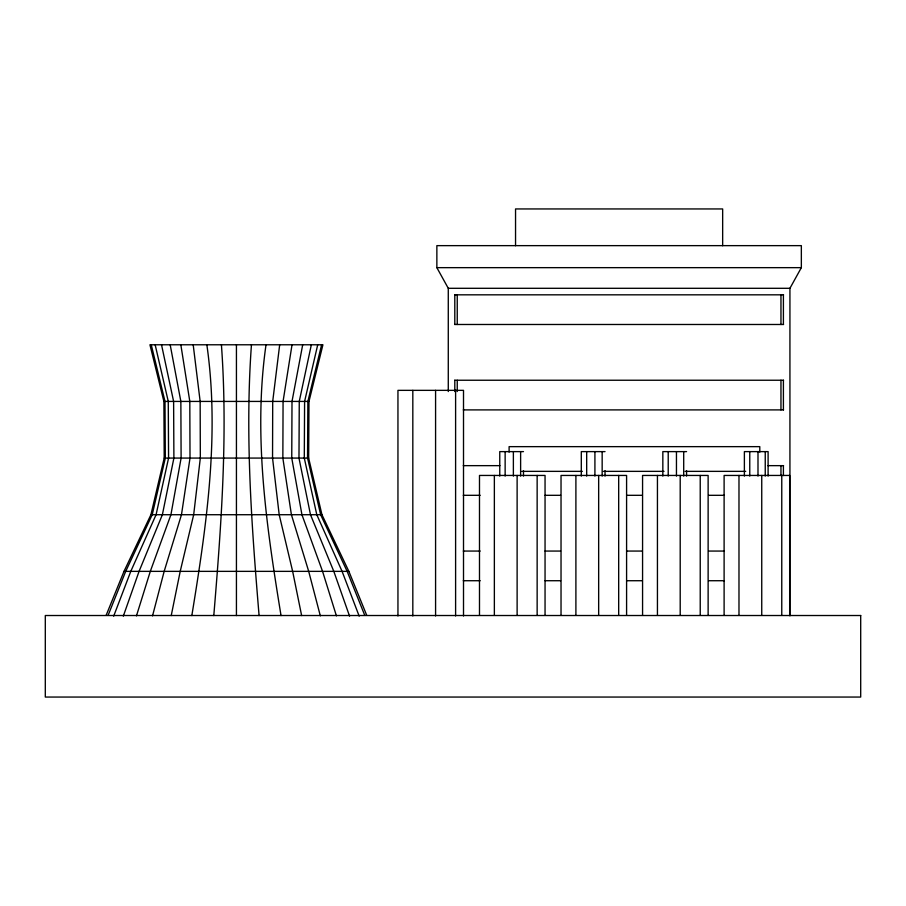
<?xml version="1.0" encoding="UTF-8"?>
<svg xmlns="http://www.w3.org/2000/svg" width="906" height="906" viewBox="0 0 906 906"><rect width="100%" height="100%" fill="white"/><g stroke="black" fill="none" stroke-linecap="round" stroke-linejoin="round"><path stroke-width="1.36" d="M366.647 615.129L348.867 571.358L321.947 514.721L308.652 458.074L308.98 401.426L322.921 344.778L149.943 344.778L163.895 401.426L164.213 458.074L150.917 514.721L124.009 571.358L106.217 615.129M251.449 344.778C244.88 435.129 251.619 525.525 259.082 615.57M213.793 615.57C221.245 525.525 227.984 435.129 221.415 344.778M266.013 344.778C253.034 435.378 266.455 526.148 281.03 615.57M279.682 344.778L272.706 401.426L272.547 458.074L279.195 514.721L292.649 571.358L301.63 615.57M191.834 615.57C206.421 526.148 219.83 435.378 206.851 344.778M292.026 344.778L283.068 401.426L282.853 458.074L291.404 514.721L308.697 571.358L320.328 615.865M302.695 344.778L292.004 401.426L291.755 458.074L301.936 514.721L322.559 571.358L336.42 615.865M171.234 615.57L180.215 571.358L193.68 514.721L200.328 458.074L200.158 401.426L193.193 344.778M311.336 344.778L299.263 401.426L298.98 458.074L310.486 514.721L333.804 571.358L349.569 616.148M317.712 344.778L304.597 401.426L304.291 458.074L316.794 514.721L342.083 571.358L359.184 616.148M321.607 344.778L307.87 401.426L307.553 458.074L320.645 514.721L347.157 571.358L364.676 615.129M152.536 615.865L164.167 571.358L181.472 514.721L190.011 458.074L189.807 401.426L180.838 344.778M136.455 615.865L150.305 571.358L170.928 514.721L181.109 458.074L180.86 401.426L170.181 344.778M123.307 616.148L139.071 571.358L162.378 514.721L173.895 458.074L173.612 401.426L161.528 344.778M113.68 616.148L130.781 571.358L156.081 514.721L168.573 458.074L168.267 401.426L155.164 344.778M108.188 615.129L125.708 571.358L152.219 514.721L165.311 458.074L164.994 401.426L151.257 344.778M789.93 615.842L789.93 288.301L801.346 267.655L801.346 245.639L436.862 245.639L436.862 267.655L448.277 288.301L448.277 391.539M436.862 267.655L801.346 267.655M448.277 288.301L789.93 288.301M454.687 294.824L783.531 294.824M454.687 324.484L783.531 324.484M454.687 380.237L783.531 380.237M163.895 401.426L308.98 401.426M463.272 409.897L783.531 409.897M523.487 451.618L499.761 451.618L499.761 476.08M605.027 451.618L581.301 451.618L581.301 476.08M686.567 451.618L662.841 451.618L662.841 476.08M164.213 458.074L308.652 458.074M463.272 465.65L499.931 465.65M767.903 465.65L783.531 465.65M521.777 471.358L582.343 471.358M603.464 471.358L664.019 471.358M685.151 471.358L745.706 471.358M463.272 495.31L480.191 495.31M545.061 495.31L560.576 495.31M626.861 495.31L642.377 495.31M708.662 495.31L724.177 495.31M150.917 514.721L321.947 514.721M463.272 551.063L480.191 551.063M545.061 551.063L560.576 551.063M626.861 551.063L642.377 551.063M708.662 551.063L724.177 551.063M124.009 571.358L348.867 571.358M463.272 580.723L480.191 580.723M545.061 580.723L560.576 580.723M626.861 580.723L642.377 580.723M708.662 580.723L724.177 580.723M789.67 615.151L789.67 475.446L724.109 475.446L724.109 615.151M783.407 294.824L783.407 324.484M783.407 380.237L783.407 409.897M783.407 465.65L783.407 475.537M781.765 475.446L781.765 615.151M780.961 294.824L780.961 324.484M780.961 380.237L780.961 409.897M780.961 465.65L780.961 475.537M768.107 476.08L768.107 451.618L744.381 451.618L744.381 476.08M765.242 451.618L765.242 476.08M761.742 475.446L761.742 615.151M759.794 452.139L759.794 446.647L509.104 446.647L509.104 452.139M757.994 451.618L757.994 476.08M749.76 451.618L749.76 476.08M738.979 475.446L738.979 615.151M722.66 245.73L722.66 208.946L515.548 208.946L515.548 245.73M708.13 615.151L708.13 475.446L642.569 475.446L642.569 615.151M700.225 475.446L700.225 615.151M686.567 470.644L686.567 476.08M683.702 451.618L683.702 476.08M680.202 475.446L680.202 615.151M676.454 451.618L676.454 476.08M668.22 451.618L668.22 476.08M657.439 475.446L657.439 615.151M626.59 615.151L626.59 475.446L561.029 475.446L561.029 615.151M618.685 475.446L618.685 615.151M605.027 470.644L605.027 476.08M602.162 451.618L602.162 476.08M598.662 475.446L598.662 615.151M594.914 451.618L594.914 476.08M586.68 451.618L586.68 476.08M575.899 475.446L575.899 615.151M545.05 615.151L545.05 475.446L479.489 475.446L479.489 615.151M537.145 475.446L537.145 615.151M523.487 470.644L523.487 476.08M520.622 451.618L520.622 476.08M517.122 475.446L517.122 615.151M513.374 451.618L513.374 476.08M505.14 451.618L505.14 476.08M494.359 475.446L494.359 615.151M463.51 615.967L463.51 390.35L397.949 390.35L397.949 615.967M457.247 294.824L457.247 324.484M457.247 380.237L457.247 391.539M455.605 390.35L455.605 615.967M454.801 294.824L454.801 324.484M454.801 380.237L454.801 391.539M435.582 390.35L435.582 615.967M412.819 390.35L412.819 615.967M236.432 344.778L236.432 615.57M860.7 615.514L45.3 615.514L45.3 697.054L860.7 697.054L860.7 615.514"/></g></svg>
